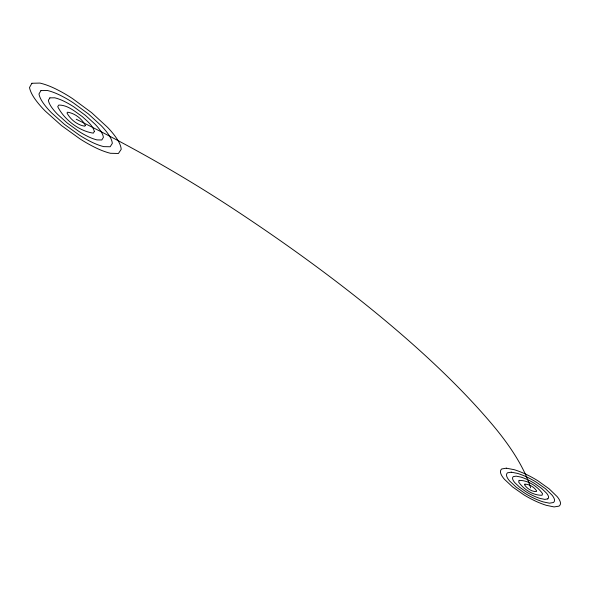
<?xml version="1.0" encoding="UTF-8"?>
<svg xmlns="http://www.w3.org/2000/svg" width="590" height="590" viewBox="0 0 590 590"><rect width="100%" height="100%" fill="white"/><g stroke="black" fill="none" stroke-linecap="round" stroke-linejoin="round"><path stroke-width="0.89" d="M530.624 487.908A430.081 129.866 26.9 0 0 492.812 425.147A629.213 172.28 28.5 0 0 235.189 210.018A457.751 141.128 28.4 0 0 76.221 119.232M519.111 480.393L518.699 482.155C523.832 489.331 533.036 495.563 542.055 495.246L542.527 493.646C537.468 486.33 528.175 480.245 519.111 480.393M524.886 484.154L524.665 485.032C527.224 488.631 531.841 491.758 536.354 491.588L536.583 490.777C534.038 487.126 529.407 484.095 524.886 484.154M31.897 83.271L29.5 87.534A45.563 19.441 32.5 0 0 34.928 98.958A67.496 29.242 32.3 0 0 45.371 111.171L61.515 125.582L79.702 138.702A66.81 28.947 31.9 0 0 95.565 147.707A41.802 17.818 31.6 0 0 110.382 153.275L118.435 153.481L121.208 149.314A41.197 17.221 31.6 0 0 117.314 139.41A64.317 26.484 31.9 0 0 107.668 127.447L91.561 112.616L72.533 98.596A64.966 26.742 32.2 0 0 55.6 88.869A42.259 17.648 32.5 0 0 39.936 83.072L31.897 83.271M85.329 125.323L84.827 126.216C77.504 125.109 70.365 119.556 67.002 112.978L67.533 112.181C74.827 113.243 81.966 118.789 85.329 125.323M94.385 131.378L93.353 133.134C79.171 131.194 64.089 119.438 57.717 106.679L58.757 105.064C67.813 104.939 75.225 111.753 82.283 116.621C86.914 120.935 92.497 125.036 94.385 131.378M40.939 90.609L38.97 93.958A36.285 15.451 32.4 0 0 43.203 103.021A53.705 23.135 32.2 0 0 51.492 112.771L64.413 124.335L79.023 134.896A53.27 22.951 31.9 0 0 91.789 142.153A33.468 14.234 31.7 0 0 103.715 146.63L110.153 146.763L112.321 143.37A33.084 13.85 31.7 0 0 109.113 135.383A51.677 21.38 31.9 0 0 101.333 125.795L88.441 113.959L73.293 102.822A52.09 21.542 32.2 0 0 59.833 95.101A33.763 14.123 32.4 0 0 47.37 90.484L40.939 90.609M49.892 97.866L48.373 100.337A27.096 11.512 32.3 0 0 51.47 107.078A40.068 17.169 32.2 0 0 57.643 114.379L67.326 123.074L78.337 131.046A39.818 17.066 32 0 0 87.976 136.533A25.127 10.664 31.8 0 0 96.959 139.904L101.797 139.978L103.383 137.389A24.905 10.45 31.8 0 0 100.905 131.349A38.925 16.181 31.9 0 0 95.02 124.143L85.344 115.293L74.038 106.997A39.161 16.269 32.2 0 0 64.015 101.251A25.289 10.605 32.3 0 0 54.715 97.8L49.892 97.866M547.726 498.897L544.799 499.406L540.071 498.432A18.401 5.974 20.2 0 1 532.976 495.615A29.065 9.506 20.2 0 1 526.383 492.001L519.775 487.347L514.886 482.745A29.131 9.573 20.2 0 1 512.732 479.279A19.654 6.453 20.4 0 1 513.315 476.609L516.139 476.152L520.926 477.089A18.342 5.996 20.5 0 1 528.205 479.972A28.49 9.248 20.6 0 1 534.982 483.704L541.679 488.476L546.495 493.115A28.423 9.182 20.6 0 1 548.479 496.515A18.238 5.893 20.4 0 1 547.726 498.897M506.309 468.18L501.64 468.984A32.937 10.878 20.4 0 0 500.785 473.519A48.985 16.188 20.1 0 0 504.472 479.323L512.658 486.979L523.61 494.671A48.808 16.004 20 0 0 534.51 500.637A30.702 9.949 20.1 0 0 546.222 505.298L554.076 506.928L558.996 506.139A30.267 9.735 20.4 0 0 560.36 502.245A47.023 15.119 20.7 0 0 557.152 496.61L549.165 488.859L537.947 480.835A47.193 15.281 20.8 0 0 526.553 474.552A30.547 10.008 20.6 0 0 514.31 469.714L506.309 468.18M511.242 472.184L507.496 472.804A26.277 8.651 20.4 0 0 506.758 476.403A39.014 12.855 20.2 0 0 509.672 481.034L516.206 487.163L524.989 493.343A38.896 12.737 20.1 0 0 533.744 498.137A24.544 7.958 20.2 0 0 543.161 501.884L549.452 503.182L553.376 502.525A24.264 7.825 20.4 0 0 554.423 499.376A37.76 12.169 20.6 0 0 551.812 494.855L545.411 488.668L536.457 482.273A37.871 12.279 20.7 0 0 527.379 477.281A24.448 8.002 20.6 0 0 517.629 473.416L511.242 472.184"/></g></svg>
